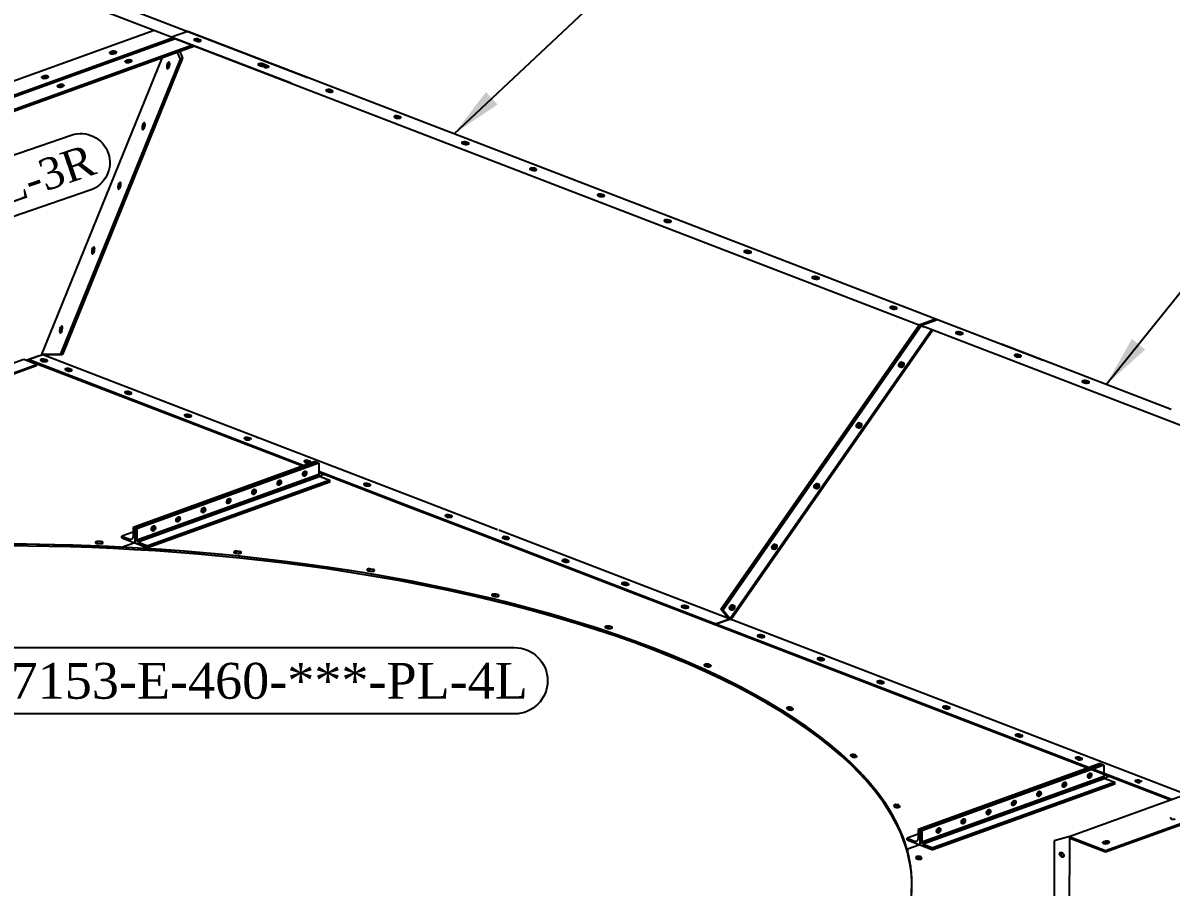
# Model space of a CAD drawing. Header units: inches. Extents: x 212980 to 238967, y -33384 to 2238.
# Drawn here: x 232071 to 233623, y -937 to 232 of the extents above; entities that cross this region are included whole.
import ezdxf
from ezdxf.enums import TextEntityAlignment as Align

# ---------------------------------------------------------------- set-up
doc = ezdxf.new("R2010")
doc.units = ezdxf.units.IN
doc.header["$LTSCALE"] = 15
doc.header["$MEASUREMENT"] = 0
doc.linetypes.add('CENTER', pattern=[50.8, 31.75, -6.35, 6.35, -6.35])
doc.layers.add('2', color=3, linetype='CENTER')
doc.layers.add('3-TEXT', color=7, linetype='Continuous')
doc.styles.add('ROMANS', font='ROMANS.shx')
doc.styles.add('style7', font='times.ttf', dxfattribs={"height": 24})
doc.dimstyles.new('1', dxfattribs={"dimtxt": 45, "dimasz": 25, "dimexe": 1.25, "dimexo": 0.6, "dimgap": 5, "dimtad": 1, "dimdec": 0, "dimdsep": 46, "dimtxsty": 'ROMANS', "dimblk": 'OBLIQUE', "dimcen": 2.5, "dimclrd": 8, "dimclre": 8, "dimclrt": 6, "dimadec": 0, "dimazin": 0, "dimtfac": 1, "dimtdec": 0, "dimtmove": 0, "dimatfit": 3, "dimfxl": 1, "dimarcsym": 0})
doc.dimstyles.new('4', dxfattribs={"dimtxt": 55, "dimasz": 50, "dimexe": 3, "dimexo": 5, "dimgap": 12, "dimtad": 1, "dimdec": 0, "dimdsep": 46, "dimtxsty": 'ROMANS', "dimcen": 2.5, "dimclrd": 6, "dimclre": 6, "dimclrt": 2, "dimadec": 0, "dimazin": 0, "dimtfac": 1, "dimtdec": 0, "dimtmove": 0, "dimatfit": 3, "dimfxl": 1, "dimarcsym": 0})

# ---------------------------------------------------------------- blocks, each defined once
blk = doc.blocks.new('_Oblique')
at = {"color": 0, "linetype": 'ByBlock', "lineweight": -2}
blk.add_line((-0.5, -0.5), (0.5, 0.5), dxfattribs=at)

msp = doc.modelspace()

# ---------------------------------------------------------------- linework, layer by layer
at = {"color": 7, "extrusion": (0.012987, 0.927814, 0.372818)}
for p, q in [((232433.59, 150.51, -5001.51), (231416.12, 541.96, -5001.51)), ((231750.36, 429.79, -5001.51), (232455.61, 158.46, -5001.51)), ((232247.98, 221.92, -41679.23), (229833.26, -649.87, -41679.23)), ((232293.86, 220.72, -5001.51), (232271.83, 212.77, -5001.51)), ((233013.63, -56.2, -5001.51), (232293.86, 220.72, -5001.51)), ((232273.93, 211.93, -5001.51), (229854.18, -661.67, -5001.51)), ((232273.93, 211.93, -5001.51), (229859.3, -659.82, -5001.51)), ((232277.06, 210.73, -5001.51), (229862.44, -661.02, -5001.51)), ((232299.88, 201.95, 31676.21), (229880.22, -671.62, 31676.21)), ((231440.74, -88.87, -5001.51), (232273.93, 211.93, -5001.51)), ((232273.93, 211.93, -5001.51), (231442.21, -88.34, -5001.51)), ((232270.23, 213.38, -5001.51), (233289.48, -178.76, -5001.51)), ((232305.39, 207.5, -5001.51), (232303.18, 208.34, -5001.51)), ((232310.5, 207.42, -5001.51), (232308.3, 208.27, -5001.51)), ((232308.32, 210.2, -5001.51), (232310.53, 209.35, -5001.51)), ((232303.01, 200.74, 31676.21), (229883.36, -672.82, 31676.21)), ((232190.99, 193.46, -5001.51), (232188.79, 192.66, -5001.51)), ((232188.79, 190.75, -5001.51), (232190.97, 191.53, -5001.51)), ((232193.93, 190.68, -5001.51), (232196.14, 191.48, -5001.51)), ((232211.91, 181.66, 31676.21), (232209.71, 180.86, 31676.21)), ((232209.71, 178.95, 31676.21), (232211.89, 179.73, 31676.21)), ((232214.85, 178.88, 31676.21), (232217.06, 179.68, 31676.21)), ((232389.87, 175.02, -5001.51), (232392.07, 174.17, -5001.51)), ((232394.98, 174.95, -5001.51), (232397.19, 174.1, -5001.51)), ((232397.21, 176.03, -5001.51), (232395.01, 176.87, -5001.51)), ((232397.22, 172.17, -5001.51), (232395.01, 173.01, -5001.51)), ((232402.33, 172.09, -5001.51), (232400.12, 172.94, -5001.51)), ((232400.15, 174.87, -5001.51), (232402.36, 174.02, -5001.51)), ((232099.21, 160.32, -5001.51), (232097.01, 159.53, -5001.51)), ((232097.01, 157.61, -5001.51), (232099.19, 158.39, -5001.51)), ((232102.15, 157.55, -5001.51), (232104.36, 158.34, -5001.51)), ((232120.13, 148.52, 31676.21), (232117.93, 147.73, 31676.21)), ((232117.93, 145.81, 31676.21), (232120.11, 146.6, 31676.21)), ((232123.07, 145.75, 31676.21), (232125.28, 146.54, 31676.21)), ((232489.04, 140.7, -5001.51), (232486.84, 141.54, -5001.51)), ((232481.7, 139.69, -5001.51), (232483.9, 138.84, -5001.51)), ((232486.81, 139.62, -5001.51), (232489.02, 138.77, -5001.51)), ((232573.53, 104.36, -5001.51), (232575.73, 103.51, -5001.51)), ((232578.64, 104.29, -5001.51), (232580.85, 103.44, -5001.51)), ((232580.87, 105.37, -5001.51), (232578.67, 106.22, -5001.51)), ((232665.36, 69.03, -5001.51), (232667.56, 68.18, -5001.51)), ((232670.47, 68.96, -5001.51), (232672.67, 68.11, -5001.51)), ((232672.7, 70.04, -5001.51), (232670.5, 70.89, -5001.51)), ((232757.19, 33.7, -5001.51), (232759.39, 32.85, -5001.51)), ((232762.3, 33.63, -5001.51), (232764.5, 32.78, -5001.51)), ((232764.53, 34.71, -5001.51), (232762.33, 35.56, -5001.51)), ((232856.14, -0.54, -5001.51), (232853.93, 0.31, -5001.51)), ((232848.79, -1.54, -5001.51), (232851, -2.39, -5001.51)), ((232853.91, -1.62, -5001.51), (232856.11, -2.46, -5001.51)), ((232939.04, -36.26, -5001.51), (232941.24, -37.11, -5001.51)), ((232944.15, -36.34, -5001.51), (232946.35, -37.18, -5001.51)), ((232946.38, -35.26, -5001.51), (232944.18, -34.41, -5001.51)), ((233450.48, -224.27, -5001.51), (233013.63, -56.2, -5001.51)), ((233054.58, -76.88, -5001.51), (233052.38, -76.04, -5001.51)), ((233047.24, -77.89, -5001.51), (233049.44, -78.74, -5001.51)), ((233052.35, -77.96, -5001.51), (233054.56, -78.81, -5001.51)), ((233139.07, -113.22, -5001.51), (233141.27, -114.07, -5001.51)), ((233144.18, -113.29, -5001.51), (233146.39, -114.14, -5001.51)), ((233146.41, -112.21, -5001.51), (233144.21, -111.37, -5001.51)), ((233244.31, -153.71, -5001.51), (233246.51, -154.56, -5001.51)), ((233249.42, -153.78, -5001.51), (233251.62, -154.63, -5001.51)), ((233251.65, -152.7, -5001.51), (233249.45, -151.85, -5001.51)), ((233282.8, -176.19, -5001.51), (233304.83, -168.23, -5001.51)), ((233306.3, -168.8, -5001.51), (233284.27, -176.75, -5001.51)), ((233284.27, -176.75, -5001.51), (233306.3, -168.8, -5001.51)), ((233307.77, -169.36, -5001.51), (233285.74, -177.32, -5001.51)), ((233014.65, -560.85, -5001.51), (233282.8, -176.19, -5001.51)), ((233284.27, -176.75, -5001.51), (233016.12, -561.41, -5001.51)), ((233016.12, -561.41, -5001.51), (233284.27, -176.75, -5001.51)), ((233285.74, -177.32, -5001.51), (233017.59, -561.98, -5001.51)), ((233299.82, -182.73, -5001.51), (233026.88, -574.27, -5001.51)), ((233301.29, -183.3, -5001.51), (233028.35, -574.84, -5001.51)), ((233284.27, -176.75, -5001.51), (233282.8, -176.19, -5001.51)), ((233285.74, -177.32, -5001.51), (233284.27, -176.75, -5001.51)), ((234306.95, -570.21, -5001.51), (233289.48, -178.76, -5001.51)), ((233340.7, -186.96, -5001.51), (233338.5, -186.12, -5001.51)), ((233333.36, -187.97, -5001.51), (233335.56, -188.82, -5001.51)), ((233338.47, -188.04, -5001.51), (233340.67, -188.89, -5001.51)), ((232097.38, -216.66, -5001.51), (232079.02, -223.29, -5001.51)), ((232322.29, -303.2, -5001.51), (232097.38, -216.66, -5001.51)), ((233623.73, -290.92, -5001.51), (233393.96, -202.52, -5001.51)), ((233419.87, -217.42, -5001.51), (233417.67, -216.57, -5001.51)), ((232071.74, -223.23, -5001.51), (231761.87, -335.1, -5001.51)), ((231853.83, -314.86, -5001.51), (232089.12, -229.91, -5001.51)), ((232089.1, -231.84, -5001.51), (231856.41, -315.85, -5001.51)), ((232089.12, -229.91, -5001.51), (232071.74, -223.23, -5001.51)), ((232092.76, -217.92, -5001.51), (232074.8, -224.4, -5001.51)), ((232078.99, -225.22, -5001.51), (232079.02, -223.29, -5001.51)), ((232310.36, -314.23, -5001.51), (232078.99, -225.22, -5001.51)), ((232079.02, -223.29, -5001.51), (232311.84, -312.86, -5001.51)), ((232089.1, -231.84, -5001.51), (232089.12, -229.91, -5001.51)), ((232095.57, -224.73, -5001.51), (232097.77, -225.58, -5001.51)), ((232100.68, -224.8, -5001.51), (232102.88, -225.65, -5001.51)), ((232102.91, -223.72, -5001.51), (232100.71, -222.87, -5001.51)), ((233412.53, -218.43, -5001.51), (233414.73, -219.28, -5001.51)), ((233417.64, -218.5, -5001.51), (233419.84, -219.35, -5001.51)), ((232128.63, -237.45, -5001.51), (232130.83, -238.29, -5001.51)), ((232133.74, -237.52, -5001.51), (232135.94, -238.37, -5001.51)), ((232135.97, -236.44, -5001.51), (232133.76, -235.59, -5001.51)), ((233504.36, -253.76, -5001.51), (233506.56, -254.61, -5001.51)), ((233509.47, -253.83, -5001.51), (233511.67, -254.68, -5001.51)), ((233511.7, -252.75, -5001.51), (233509.5, -251.9, -5001.51)), ((232209.43, -268.54, -5001.51), (232211.64, -269.38, -5001.51)), ((232214.55, -268.61, -5001.51), (232216.75, -269.46, -5001.51)), ((232216.78, -267.53, -5001.51), (232214.57, -266.68, -5001.51)), ((232290.24, -299.63, -5001.51), (232292.45, -300.47, -5001.51)), ((232295.36, -299.7, -5001.51), (232297.56, -300.55, -5001.51)), ((232297.59, -298.62, -5001.51), (232295.38, -297.77, -5001.51)), ((232613.29, -415.15, -5001.51), (232322.29, -303.2, -5001.51)), ((232448.61, -367.42, -5001.51), (232310.36, -314.23, -5001.51)), ((232311.84, -312.86, -5001.51), (232451.21, -366.48, -5001.51)), ((232371.05, -330.72, -5001.51), (232373.26, -331.56, -5001.51)), ((232376.17, -330.79, -5001.51), (232378.16, -331.56, -5001.51)), ((232378.4, -329.71, -5001.51), (232376.19, -328.86, -5001.51)), ((232387.04, -328.35, -5001.51), (232389.24, -329.2, -5001.51)), ((232465.75, -361.23, -5001.51), (232219.56, -450.11, -5001.51)), ((232468.23, -362.19, -5001.51), (232222.04, -451.07, -5001.51)), ((232470.71, -363.14, -5001.51), (232224.52, -452.02, -5001.51)), ((232451.86, -361.81, -5001.51), (232454.07, -362.65, -5001.51)), ((232456.98, -361.88, -5001.51), (232459.18, -362.73, -5001.51)), ((232459.21, -360.8, -5001.51), (232457, -359.95, -5001.51)), ((232470.71, -378.57, -5001.51), (232224.52, -467.45, -5001.51)), ((232471.36, -380.46, -5001.51), (232225.17, -469.34, -5001.51)), ((232472.7, -381.46, -5001.51), (232226.51, -470.34, -5001.51)), ((232485.67, -386.45, -5001.51), (232239.48, -475.33, -5001.51)), ((232470.71, -373.99, -5001.51), (232594.94, -421.78, -5001.51)), ((232592.34, -422.72, -5001.51), (232470.71, -375.92, -5001.51)), ((232477.88, -378.68, -5001.51), (232471.76, -380.89, -5001.51)), ((232485.67, -388.87, -5001.51), (232239.48, -477.76, -5001.51)), ((232532.67, -392.9, -5001.51), (232534.88, -393.74, -5001.51)), ((232537.79, -392.97, -5001.51), (232539.99, -393.82, -5001.51)), ((232540.02, -391.89, -5001.51), (232537.81, -391.04, -5001.51)), ((232712.64, -453.37, -5001.51), (232613.29, -415.15, -5001.51)), ((232696.11, -462.64, -5001.51), (232592.34, -422.72, -5001.51)), ((232594.94, -421.78, -5001.51), (232696.13, -460.71, -5001.51)), ((232650.21, -434.28, -5001.51), (232648.01, -433.44, -5001.51)), ((232642.87, -435.29, -5001.51), (232645.07, -436.14, -5001.51)), ((232647.98, -435.36, -5001.51), (232650.18, -436.21, -5001.51)), ((232219.56, -456.51, -5001.51), (232204.6, -461.91, -5001.51)), ((233622.75, -819.15, -5001.51), (232696.11, -462.64, -5001.51)), ((232696.13, -460.71, -5001.51), (233625.35, -818.21, -5001.51)), ((233643.7, -811.58, -5001.51), (232714.49, -454.09, -5001.51)), ((232720.01, -464.97, -5001.51), (232722.21, -465.82, -5001.51)), ((232725.12, -465.04, -5001.51), (232727.32, -465.89, -5001.51)), ((232727.35, -463.96, -5001.51), (232725.15, -463.11, -5001.51)), ((232171.93, -471.99, -5001.51), (232175.03, -472.12, -5001.51)), ((232172.46, -471.7, -5001.51), (232175.57, -471.83, -5001.51)), ((232175.6, -469.42, -5001.51), (232172.49, -469.29, -5001.51)), ((232222.04, -471.05, -5001.51), (232205.44, -477.04, -5001.51)), ((232358.42, -485.14, -5001.51), (232361.45, -485.45, -5001.51)), ((232360.08, -484.93, -5001.51), (232363.11, -485.24, -5001.51)), ((232363.15, -482.83, -5001.51), (232360.12, -482.52, -5001.51)), ((232800.82, -496.06, -5001.51), (232803.02, -496.91, -5001.51)), ((232805.93, -496.13, -5001.51), (232808.13, -496.98, -5001.51)), ((232808.16, -495.05, -5001.51), (232805.95, -494.2, -5001.51)), ((232538.05, -508.95, -5001.51), (232540.93, -509.43, -5001.51)), ((232540.8, -508.89, -5001.51), (232543.68, -509.37, -5001.51)), ((232543.71, -506.96, -5001.51), (232540.83, -506.48, -5001.51)), ((232881.62, -527.15, -5001.51), (232883.83, -528, -5001.51)), ((232886.74, -527.22, -5001.51), (232888.94, -528.07, -5001.51)), ((232888.97, -526.14, -5001.51), (232886.76, -525.29, -5001.51)), ((232706.38, -542.84, -5001.51), (232709.04, -543.48, -5001.51)), ((232710.15, -542.98, -5001.51), (232712.6, -543.57, -5001.51)), ((232712.84, -541.21, -5001.51), (232710.18, -540.57, -5001.51)), ((232962.43, -558.24, -5001.51), (232964.64, -559.09, -5001.51)), ((232967.55, -558.31, -5001.51), (232969.75, -559.16, -5001.51)), ((232969.78, -557.23, -5001.51), (232967.57, -556.38, -5001.51)), ((233026.71, -574.21, -5001.51), (233008.35, -580.83, -5001.51)), ((233008.35, -580.83, -5001.51), (233026.51, -574.28, -5001.51)), ((233025.04, -573.71, -5001.51), (233014.65, -560.85, -5001.51)), ((233016.12, -561.41, -5001.51), (233014.65, -560.85, -5001.51)), ((233016.12, -561.41, -5001.51), (233026.51, -574.28, -5001.51)), ((233026.51, -574.28, -5001.51), (233016.12, -561.41, -5001.51)), ((233017.59, -561.98, -5001.51), (233016.12, -561.41, -5001.51)), ((233017.59, -561.98, -5001.51), (233027.98, -574.85, -5001.51)), ((233025.04, -573.71, -5001.51), (233026.51, -574.28, -5001.51)), ((233026.51, -574.28, -5001.51), (233027.98, -574.85, -5001.51)), ((232859.28, -585.97, -5001.51), (232861.65, -586.75, -5001.51)), ((232863.97, -586.37, -5001.51), (232865.75, -586.96, -5001.51)), ((232866.37, -584.74, -5001.51), (232864, -583.96, -5001.51)), ((233008.33, -582.76, -5001.51), (233008.35, -580.83, -5001.51)), ((233008.33, -582.76, -5001.51), (233008.35, -580.83, -5001.51)), ((233065.28, -597.81, -5001.51), (233067.49, -598.66, -5001.51)), ((233070.4, -597.88, -5001.51), (233072.6, -598.73, -5001.51)), ((233072.63, -596.8, -5001.51), (233070.42, -595.95, -5001.51)), ((234358.4, -590.26, -5001.51), (233534.69, -887.64, -5001.51)), ((234358.4, -592.19, -5001.51), (233534.69, -889.58, -5001.51)), ((233000.52, -636.49, -5001.51), (232998.5, -635.58, -5001.51)), ((233146.09, -628.9, -5001.51), (233148.3, -629.75, -5001.51)), ((233151.21, -628.97, -5001.51), (233153.41, -629.82, -5001.51)), ((233153.44, -627.89, -5001.51), (233151.23, -627.04, -5001.51)), ((232992.97, -637.27, -5001.51), (232995, -638.18, -5001.51)), ((232998.47, -637.99, -5001.51), (232999.64, -638.51, -5001.51)), ((233226.9, -659.99, -5001.51), (233229.11, -660.84, -5001.51)), ((233232.02, -660.06, -5001.51), (233234.22, -660.91, -5001.51)), ((233234.25, -658.98, -5001.51), (233232.04, -658.13, -5001.51)), ((233104.17, -695.49, -5001.51), (233105.8, -696.51, -5001.51)), ((233110.33, -696.56, -5001.51), (233110.99, -696.97, -5001.51)), ((233112, -695.16, -5001.51), (233110.37, -694.15, -5001.51)), ((233315.75, -694.17, -5001.51), (233317.96, -695.02, -5001.51)), ((233320.87, -694.25, -5001.51), (233323.07, -695.09, -5001.51)), ((233323.1, -693.17, -5001.51), (233320.89, -692.32, -5001.51)), ((233883.45, -725.03, -5001.51), (233485.65, -868.77, -5001.51)), ((233416.44, -732.91, -5001.51), (233414.23, -732.06, -5001.51)), ((233421.55, -732.98, -5001.51), (233419.35, -732.13, -5001.51)), ((233419.37, -730.21, -5001.51), (233421.58, -731.05, -5001.51)), ((233190.14, -759.2, -5001.51), (233191.33, -760.29, -5001.51)), ((233196.82, -760.65, -5001.51), (233197.05, -760.87, -5001.51)), ((233198.04, -759.33, -5001.51), (233196.85, -758.24, -5001.51)), ((233527.5, -769.72, -5001.51), (233281.31, -858.61, -5001.51)), ((233529.99, -770.68, -5001.51), (233283.8, -859.56, -5001.51)), ((233532.47, -771.63, -5001.51), (233286.28, -860.52, -5001.51)), ((233497.25, -764, -5001.51), (233495.04, -763.15, -5001.51)), ((233502.36, -764.07, -5001.51), (233500.16, -763.22, -5001.51)), ((233500.18, -761.3, -5001.51), (233502.39, -762.14, -5001.51)), ((233532.47, -787.06, -5001.51), (233286.28, -875.94, -5001.51)), ((233533.12, -788.95, -5001.51), (233286.93, -877.84, -5001.51)), ((233534.46, -789.95, -5001.51), (233288.27, -878.84, -5001.51)), ((233539.63, -787.17, -5001.51), (233533.51, -789.38, -5001.51)), ((233547.42, -794.94, -5001.51), (233301.24, -883.82, -5001.51)), ((233547.42, -797.37, -5001.51), (233301.24, -886.25, -5001.51)), ((233578.06, -795.09, -5001.51), (233575.85, -794.24, -5001.51)), ((233582.64, -794.96, -5001.51), (233580.97, -794.31, -5001.51)), ((233580.99, -792.39, -5001.51), (233583.2, -793.23, -5001.51)), ((233249.48, -827.96, -5001.51), (233248.75, -826.82, -5001.51)), ((233255.82, -826.27, -5001.51), (233256.55, -827.41, -5001.51)), ((233281.31, -865.01, -5001.51), (233266.36, -870.41, -5001.51)), ((233486.71, -868.26, -5001.51), (233465.36, -874.09, -5001.51)), ((233485.24, -868.79, -5001.51), (233486.71, -868.26, -5001.51)), ((233534.69, -887.64, -5001.51), (233485.65, -868.77, -5001.51)), ((233283.8, -879.54, -5001.51), (233267.2, -885.53, -5001.51)), ((233534.69, -889.58, -5001.51), (233485.62, -870.7, -5001.51)), ((233534.22, -874.85, -5001.51), (233532.02, -875.64, -5001.51)), ((233532.02, -877.56, -5001.51), (233534.19, -876.77, -5001.51)), ((233537.16, -877.62, -5001.51), (233539.36, -876.82, -5001.51)), ((233278.82, -897.84, -5001.51), (233278.57, -896.68, -5001.51)), ((233285.82, -896.56, -5001.51), (233286.07, -897.72, -5001.51))]:
    msp.add_line(p, q, dxfattribs=at)
at = {"ltscale": 200}
for p, q in [((232279.2, 192.15, -5001.51), (232283.12, 183.02, -5001.51)), ((232282.75, 193.43, -5001.51), (232286.67, 184.3, -5001.51)), ((232283.12, 183.02, -5001.51), (232286.67, 184.3, -5001.51)), ((232096.23, -215.66, -5001.51), (232121.6, -215.25, -5001.51)), ((232097.57, -216.74, -5001.51), (232124.21, -216.31, -5001.51)), ((232121.6, -215.25, -5001.51), (232124.21, -216.31, -5001.51))]:
    msp.add_line(p, q, dxfattribs=at)
at = {"color": 7, "extrusion": (-0.193097, 0.907591, 0.372818)}
for p, q in [((232258.6, 184.71, -5001.51), (232095.56, -217.32, -5001.51)), ((232283.12, 183.02, -5001.51), (232121.6, -215.25, -5001.51)), ((232286.67, 184.3, -5001.51), (232124.21, -216.31, -5001.51))]:
    msp.add_line(p, q, dxfattribs=at)
at = {"color": 7, "extrusion": (-0.920046, 0.120511, 0.372818)}
for p, q in [((232266.01, 176.42, -38344.89), (232267.11, 178.51, -38344.89)), ((232268.36, 173.19, -38344.89), (232267.26, 171.1, -38344.89)), ((232269.02, 178.26, -38344.89), (232267.92, 176.17, -38344.89)), ((232232.71, 94.31, -38344.89), (232233.81, 96.4, -38344.89)), ((232235.72, 96.15, -38344.89), (232234.62, 94.06, -38344.89)), ((232235.06, 91.08, -38344.89), (232233.96, 88.99, -38344.89)), ((232199.98, 13.6, -38344.89), (232201.08, 15.69, -38344.89)), ((232202.33, 10.37, -38344.89), (232201.23, 8.28, -38344.89)), ((232202.99, 15.44, -38344.89), (232201.89, 13.35, -38344.89)), ((232164.49, -73.91, -38344.89), (232165.59, -71.81, -38344.89)), ((232166.84, -77.14, -38344.89), (232165.74, -79.23, -38344.89)), ((232167.5, -72.07, -38344.89), (232166.41, -74.16, -38344.89)), ((232121.04, -181.06, -38344.89), (232122.14, -178.97, -38344.89)), ((232123.39, -184.29, -38344.89), (232122.29, -186.38, -38344.89)), ((232124.05, -179.22, -38344.89), (232122.95, -181.31, -38344.89))]:
    msp.add_line(p, q, dxfattribs=at)
at = {"color": 7}
for p, q in [((232465.75, -361.23, -5001.51), (232470.71, -363.14, -5001.51)), ((232470.71, -363.14, -5001.51), (232470.71, -378.57, -5001.51)), ((232472.7, -381.46, -5001.51), (232485.67, -386.45, -5001.51)), ((232485.67, -388.87, -5001.51), (232485.67, -386.45, -5001.51)), ((232224.52, -452.02, -5001.51), (232219.56, -450.11, -5001.51)), ((232219.56, -450.11, -5001.51), (232219.56, -463.15, -5001.51)), ((232204.6, -461.91, -5001.51), (232204.6, -464.34, -5001.51)), ((232204.6, -464.34, -5001.51), (232204.6, -461.91, -5001.51)), ((232204.6, -464.34, -5001.51), (232204.6, -461.91, -5001.51)), ((232204.6, -461.91, -5001.51), (232215.34, -466.05, -5001.51)), ((232204.6, -464.34, -5001.51), (232239.48, -477.76, -5001.51)), ((232222.04, -451.07, -5001.51), (232222.04, -471.05, -5001.51)), ((232224.52, -452.02, -5001.51), (232224.52, -467.45, -5001.51)), ((232205.44, -477.04, -5001.51), (232205.44, -479.46, -5001.51)), ((232226.51, -470.34, -5001.51), (232239.48, -475.33, -5001.51)), ((232239.48, -477.76, -5001.51), (232239.48, -475.33, -5001.51)), ((233527.5, -769.72, -5001.51), (233532.47, -771.63, -5001.51)), ((233532.47, -771.63, -5001.51), (233532.47, -787.06, -5001.51)), ((233534.46, -789.95, -5001.51), (233547.42, -794.94, -5001.51)), ((233547.42, -797.37, -5001.51), (233547.42, -794.94, -5001.51)), ((233286.28, -860.52, -5001.51), (233281.31, -858.61, -5001.51)), ((233281.31, -858.61, -5001.51), (233281.31, -871.64, -5001.51)), ((233283.8, -859.56, -5001.51), (233283.8, -879.54, -5001.51)), ((233286.28, -860.52, -5001.51), (233286.28, -875.94, -5001.51)), ((233266.36, -870.41, -5001.51), (233266.36, -872.83, -5001.51)), ((233266.36, -872.83, -5001.51), (233266.36, -870.41, -5001.51)), ((233266.36, -872.83, -5001.51), (233266.36, -870.41, -5001.51)), ((233266.36, -870.41, -5001.51), (233277.1, -874.54, -5001.51)), ((233266.36, -872.83, -5001.51), (233301.24, -886.25, -5001.51)), ((233288.27, -878.84, -5001.51), (233301.24, -883.82, -5001.51)), ((233301.24, -886.25, -5001.51), (233301.24, -883.82, -5001.51)), ((233267.2, -885.53, -5001.51), (233267.2, -887.95, -5001.51)), ((233534.69, -887.64, -5001.51), (233534.69, -889.58, -5001.51))]:
    msp.add_line(p, q, dxfattribs=at)
at = {"color": 7, "extrusion": (-0.249664, 0.893686, 0.372818)}
for p, q in [((233485.93, -868.88, -5001.51), (233485.81, -1104.89, -5001.51)), ((233465.36, -874.09, -5001.51), (233465.23, -1073.69, -5001.51))]:
    msp.add_line(p, q, dxfattribs=at)
at = {"color": 7}
for centre, start, end in [((232473.82, -378.57, -5001.51), 180, 248.95667), ((232216.45, -463.15, -5001.51), 248.95667, 0), ((232227.63, -467.45, -5001.51), 180, 248.95667), ((233535.57, -787.06, -5001.51), 180, 248.95667), ((233278.21, -871.64, -5001.51), 248.95667, 0), ((233289.38, -875.94, -5001.51), 180, 248.95667)]:
    msp.add_arc(centre, 3.1, start, end, dxfattribs=at)
for centre, major_axis, ratio, start_param, end_param in [((232305.75, 209.27, -5001.51), (-3.64, 0.05), 0.3728176, 3.9324779, 7.0740706), ((232305.73, 207.34, -5001.51), (-3.64, 0.05), 0.3728176, 3.9324779, 5.4921046), ((232307.96, 208.42, -5001.51), (3.64, -0.05), 0.3728176, 3.9324779, 7.0740706), ((232191.36, 191.67, -5001.51), (3.64, -0.05), 0.3728176, 2.3616816, 5.5032742), ((232193.54, 190.54, -5001.51), (3.64, -0.05), 0.3728176, 0.7910183, 2.3616816), ((232193.56, 192.47, -5001.51), (-3.64, 0.05), 0.3728176, 2.3616816, 5.5032742), ((232212.28, 179.87, 31676.21), (3.64, -0.05), 0.3728176, 2.3616816, 5.5032742), ((232214.46, 178.74, 31676.21), (3.64, -0.05), 0.3728176, 0.7910183, 2.3616816), ((232214.48, 180.67, 31676.21), (-3.64, 0.05), 0.3728176, 2.3616816, 5.5032742), ((232266.63, 173.76, -38344.89), (-0.47, -3.6), 0.3728176, 3.9324779, 7.0740706), ((232268.55, 173.51, -38344.89), (-0.47, -3.6), 0.3728176, 3.9324779, 5.4921046), ((232267.73, 175.85, -38344.89), (0.47, 3.6), 0.3728176, 3.9324779, 7.0740706), ((232392.44, 175.95, -5001.51), (-3.64, 0.05), 0.3728176, 3.9324779, 7.0740706), ((232392.41, 174.02, -5001.51), (-3.64, 0.05), 0.3728176, 3.9324779, 5.4921046), ((232394.64, 175.1, -5001.51), (3.64, -0.05), 0.3728176, 3.9324779, 7.0740706), ((232397.58, 173.94, -5001.51), (-3.64, 0.05), 0.3728176, 3.9324779, 7.0740706), ((232397.55, 172.01, -5001.51), (-3.64, 0.05), 0.3728176, 3.9324779, 5.4921046), ((232399.79, 173.09, -5001.51), (3.64, -0.05), 0.3728176, 3.9324779, 7.0740706), ((232099.58, 158.54, -5001.51), (3.64, -0.05), 0.3728176, 2.3616816, 5.5032742), ((232101.76, 157.41, -5001.51), (3.64, -0.05), 0.3728176, 0.7910183, 2.3616816), ((232101.78, 159.33, -5001.51), (-3.64, 0.05), 0.3728176, 2.3616816, 5.5032742), ((232120.5, 146.74, 31676.21), (3.64, -0.05), 0.3728176, 2.3616816, 5.5032742), ((232122.68, 145.61, 31676.21), (3.64, -0.05), 0.3728176, 0.7910183, 2.3616816), ((232122.7, 147.53, 31676.21), (-3.64, 0.05), 0.3728176, 2.3616816, 5.5032742), ((232484.27, 140.62, -5001.51), (-3.64, 0.05), 0.3728176, 3.9324779, 7.0740706), ((232484.24, 138.69, -5001.51), (-3.64, 0.05), 0.3728176, 3.9324779, 5.4921046), ((232486.47, 139.77, -5001.51), (3.64, -0.05), 0.3728176, 3.9324779, 7.0740706), ((232233.33, 91.65, -38344.89), (-0.47, -3.6), 0.3728176, 3.9324779, 7.0740706), ((232235.25, 91.4, -38344.89), (-0.47, -3.6), 0.3728176, 3.9324779, 5.4921046), ((232234.43, 93.74, -38344.89), (0.47, 3.6), 0.3728176, 3.9324779, 7.0740706), ((232576.1, 105.29, -5001.51), (-3.64, 0.05), 0.3728176, 3.9324779, 7.0740706), ((232576.07, 103.36, -5001.51), (-3.64, 0.05), 0.3728176, 3.9324779, 5.4921046), ((232578.3, 104.44, -5001.51), (3.64, -0.05), 0.3728176, 3.9324779, 7.0740706), ((232667.93, 69.96, -5001.51), (-3.64, 0.05), 0.3728176, 3.9324779, 7.0740706), ((232667.9, 68.03, -5001.51), (-3.64, 0.05), 0.3728176, 3.9324779, 5.4921046), ((232670.13, 69.11, -5001.51), (3.64, -0.05), 0.3728176, 3.9324779, 7.0740706), ((232759.76, 34.63, -5001.51), (-3.64, 0.05), 0.3728176, 3.9324779, 7.0740706), ((232759.73, 32.7, -5001.51), (-3.64, 0.05), 0.3728176, 3.9324779, 5.4921046), ((232761.96, 33.78, -5001.51), (3.64, -0.05), 0.3728176, 3.9324779, 7.0740706), ((232201.7, 13.03, -38344.89), (0.47, 3.6), 0.3728176, 3.9324779, 7.0740706), ((232200.6, 10.94, -38344.89), (-0.47, -3.6), 0.3728176, 3.9324779, 7.0740706), ((232202.52, 10.69, -38344.89), (-0.47, -3.6), 0.3728176, 3.9324779, 5.4921046), ((232851.36, -0.62, -5001.51), (-3.64, 0.05), 0.3728176, 3.9324779, 7.0740706), ((232851.34, -2.54, -5001.51), (-3.64, 0.05), 0.3728176, 3.9324779, 5.4921046), ((232853.57, -1.46, -5001.51), (3.64, -0.05), 0.3728176, 3.9324779, 7.0740706), ((232941.61, -35.34, -5001.51), (-3.64, 0.05), 0.3728176, 3.9324779, 7.0740706), ((232941.58, -37.26, -5001.51), (-3.64, 0.05), 0.3728176, 3.9324779, 5.4921046), ((232943.81, -36.18, -5001.51), (3.64, -0.05), 0.3728176, 3.9324779, 7.0740706), ((232165.12, -76.57, -38344.89), (-0.47, -3.6), 0.3728176, 3.9324779, 7.0740706), ((232167.03, -76.82, -38344.89), (-0.47, -3.6), 0.3728176, 3.9324779, 5.4921046), ((232166.22, -74.48, -38344.89), (0.47, 3.6), 0.3728176, 3.9324779, 7.0740706), ((233049.81, -76.96, -5001.51), (-3.64, 0.05), 0.3728176, 3.9324779, 7.0740706), ((233049.78, -78.89, -5001.51), (-3.64, 0.05), 0.3728176, 3.9324779, 5.4921046), ((233052.01, -77.81, -5001.51), (3.64, -0.05), 0.3728176, 3.9324779, 7.0740706), ((233141.64, -112.29, -5001.51), (-3.64, 0.05), 0.3728176, 3.9324779, 7.0740706), ((233141.61, -114.22, -5001.51), (-3.64, 0.05), 0.3728176, 3.9324779, 5.4921046), ((233143.84, -113.14, -5001.51), (3.64, -0.05), 0.3728176, 3.9324779, 7.0740706), ((233246.88, -152.78, -5001.51), (-3.64, 0.05), 0.3728176, 3.9324779, 7.0740706), ((233246.85, -154.71, -5001.51), (-3.64, 0.05), 0.3728176, 3.9324779, 5.4921046), ((233249.08, -153.63, -5001.51), (3.64, -0.05), 0.3728176, 3.9324779, 7.0740706), ((232121.66, -183.72, -38344.89), (-0.47, -3.6), 0.3728176, 3.9324779, 7.0740706), ((232123.58, -183.97, -38344.89), (-0.47, -3.6), 0.3728176, 3.9324779, 5.4921046), ((232122.76, -181.63, -38344.89), (0.47, 3.6), 0.3728176, 3.9324779, 7.0740706), ((233335.93, -187.04, -5001.51), (-3.64, 0.05), 0.3728176, 3.9324779, 7.0740706), ((233335.9, -188.97, -5001.51), (-3.64, 0.05), 0.3728176, 3.9324779, 5.4921046), ((233338.13, -187.89, -5001.51), (3.64, -0.05), 0.3728176, 3.9324779, 7.0740706), ((233415.1, -217.5, -5001.51), (-3.64, 0.05), 0.3728176, 3.9324779, 7.0740706), ((232098.14, -223.8, -5001.51), (-3.64, 0.05), 0.3728176, 3.9324779, 7.0740706), ((232098.11, -225.73, -5001.51), (-3.64, 0.05), 0.3728176, 3.9324779, 5.4921046), ((232099.21, -226.15, -5001.51), (3.64, -0.05), 0.3728176, 0.3542301, 2.350512), ((232100.34, -224.65, -5001.51), (3.64, -0.05), 0.3728176, 3.9324779, 7.0740706), ((233256.5, -229.29, -5001.51), (1.31, 3.39), 0.6525176, 3.479806, 5.944972), ((233257.97, -229.86, -5001.51), (1.31, 3.39), 0.6525176, 3.479806, 5.944972), ((233415.07, -219.43, -5001.51), (-3.64, 0.05), 0.3728176, 3.9324779, 5.4921046), ((233417.3, -218.35, -5001.51), (3.64, -0.05), 0.3728176, 3.9324779, 7.0740706), ((232131.19, -236.52, -5001.51), (-3.64, 0.05), 0.3728176, 3.9324779, 7.0740706), ((232131.17, -238.45, -5001.51), (-3.64, 0.05), 0.3728176, 3.9324779, 5.4921046), ((232132.27, -238.87, -5001.51), (3.64, -0.05), 0.3728176, 0.3542301, 2.350512), ((232133.4, -237.37, -5001.51), (3.64, -0.05), 0.3728176, 3.9324779, 7.0740706), ((233506.93, -252.83, -5001.51), (-3.64, 0.05), 0.3728176, 3.9324779, 7.0740706), ((233506.9, -254.76, -5001.51), (-3.64, 0.05), 0.3728176, 3.9324779, 5.4921046), ((233509.13, -253.68, -5001.51), (3.64, -0.05), 0.3728176, 3.9324779, 7.0740706), ((232212, -267.61, -5001.51), (-3.64, 0.05), 0.3728176, 3.9324779, 7.0740706), ((232211.98, -269.54, -5001.51), (-3.64, 0.05), 0.3728176, 3.9324779, 5.4921046), ((232213.08, -269.96, -5001.51), (3.64, -0.05), 0.3728176, 0.3542301, 2.350512), ((232214.21, -268.46, -5001.51), (3.64, -0.05), 0.3728176, 3.9324779, 7.0740706), ((232292.81, -298.7, -5001.51), (-3.64, 0.05), 0.3728176, 3.9324779, 7.0740706), ((232292.79, -300.63, -5001.51), (-3.64, 0.05), 0.3728176, 3.9324779, 5.4921046), ((232293.89, -301.05, -5001.51), (3.64, -0.05), 0.3728176, 0.3542301, 2.350512), ((232295.02, -299.55, -5001.51), (3.64, -0.05), 0.3728176, 3.9324779, 7.0740706), ((233199.26, -311.4, -5001.51), (1.31, 3.39), 0.6525176, 3.479806, 5.944972), ((233200.73, -311.96, -5001.51), (1.31, 3.39), 0.6525176, 3.479806, 5.944972), ((232373.62, -329.79, -5001.51), (-3.64, 0.05), 0.3728176, 3.9324779, 7.0740706), ((232373.6, -331.72, -5001.51), (-3.64, 0.05), 0.3728176, 3.9324779, 5.4921046), ((232374.7, -332.14, -5001.51), (3.64, -0.05), 0.3728176, 0.4363902, 2.350512), ((232375.83, -330.64, -5001.51), (3.64, -0.05), 0.3728176, 3.9324779, 5.0971996), ((232375.83, -330.64, -5001.51), (3.64, -0.05), 0.3728176, 5.9093489, 7.0740706), ((232454.43, -360.88, -5001.51), (-3.64, 0.05), 0.3728176, 3.9324779, 7.0740706), ((232454.41, -362.81, -5001.51), (-3.64, 0.05), 0.3728176, 3.9324779, 5.4921046), ((232455.51, -363.23, -5001.51), (3.64, -0.05), 0.3728176, 0.3542301, 2.350512), ((232456.64, -361.73, -5001.51), (3.64, -0.05), 0.3728176, 3.9324779, 7.0740706), ((232414.57, -388.64, -5001.51), (1.31, 3.39), 0.6525176, 3.8672192, 5.2267639), ((232414.57, -388.64, -5001.51), (1.31, 3.39), 0.6525176, 5.2267639, 5.5575587), ((232416.04, -389.2, -5001.51), (-1.31, -3.39), 0.6525176, 2.0851712, 2.8033793), ((232416.04, -389.2, -5001.51), (1.31, 3.39), 0.6525176, 5.2267639, 5.944972), ((232448.8, -376.28, -5001.51), (1.31, 3.39), 0.6525176, 3.8672192, 5.2267639), ((232450.26, -376.85, -5001.51), (-1.31, -3.39), 0.6525176, 0.3382133, 2.0851712), ((232450.26, -376.85, -5001.51), (1.31, 3.39), 0.6525176, 3.479806, 5.2267639), ((232448.8, -376.28, -5001.51), (1.31, 3.39), 0.6525176, 5.2267639, 5.5575587), ((232450.26, -376.85, -5001.51), (-1.31, -3.39), 0.6525176, 2.0851712, 2.8033793), ((232450.26, -376.85, -5001.51), (1.31, 3.39), 0.6525176, 5.2267639, 5.944972), ((232380.35, -400.99, -5001.51), (1.31, 3.39), 0.6525176, 3.8672192, 5.2267639), ((232381.82, -401.56, -5001.51), (-1.31, -3.39), 0.6525176, 0.3382133, 2.0851712), ((232381.82, -401.56, -5001.51), (1.31, 3.39), 0.6525176, 3.479806, 5.2267639), ((232380.35, -400.99, -5001.51), (1.31, 3.39), 0.6525176, 5.2267639, 5.5575587), ((232381.82, -401.56, -5001.51), (-1.31, -3.39), 0.6525176, 2.0851712, 2.8033793), ((232381.82, -401.56, -5001.51), (1.31, 3.39), 0.6525176, 5.2267639, 5.944972), ((232416.04, -389.2, -5001.51), (-1.31, -3.39), 0.6525176, 0.3382133, 2.0851712), ((232416.04, -389.2, -5001.51), (1.31, 3.39), 0.6525176, 3.479806, 5.2267639), ((232535.24, -391.97, -5001.51), (-3.64, 0.05), 0.3728176, 3.9324779, 7.0740706), ((232535.22, -393.9, -5001.51), (-3.64, 0.05), 0.3728176, 3.9324779, 5.4921046), ((232536.32, -394.32, -5001.51), (3.64, -0.05), 0.3728176, 0.3542301, 2.350512), ((232537.45, -392.82, -5001.51), (3.64, -0.05), 0.3728176, 3.9324779, 7.0740706), ((233142.03, -393.5, -5001.51), (1.31, 3.39), 0.6525176, 3.479806, 5.944972), ((233143.5, -394.07, -5001.51), (1.31, 3.39), 0.6525176, 3.479806, 5.944972), ((232346.13, -413.35, -5001.51), (1.31, 3.39), 0.6525176, 3.8672192, 5.2267639), ((232347.6, -413.91, -5001.51), (-1.31, -3.39), 0.6525176, 0.3382133, 2.0851712), ((232347.6, -413.91, -5001.51), (1.31, 3.39), 0.6525176, 3.479806, 5.2267639), ((232346.13, -413.35, -5001.51), (1.31, 3.39), 0.6525176, 5.2267639, 5.5575587), ((232347.6, -413.91, -5001.51), (-1.31, -3.39), 0.6525176, 2.0851712, 2.8033793), ((232347.6, -413.91, -5001.51), (1.31, 3.39), 0.6525176, 5.2267639, 5.944972), ((232311.9, -425.7, -5001.51), (1.31, 3.39), 0.6525176, 3.8672192, 5.2267639), ((232313.37, -426.27, -5001.51), (-1.31, -3.39), 0.6525176, 0.3382133, 2.0851712), ((232313.37, -426.27, -5001.51), (1.31, 3.39), 0.6525176, 3.479806, 5.2267639), ((232311.9, -425.7, -5001.51), (1.31, 3.39), 0.6525176, 5.2267639, 5.5575587), ((232313.37, -426.27, -5001.51), (-1.31, -3.39), 0.6525176, 2.0851712, 2.8033793), ((232313.37, -426.27, -5001.51), (1.31, 3.39), 0.6525176, 5.2267639, 5.944972), ((232645.44, -434.36, -5001.51), (-3.64, 0.05), 0.3728176, 3.9324779, 7.0740706), ((232647.64, -435.21, -5001.51), (3.64, -0.05), 0.3728176, 3.9324779, 7.0740706), ((232079.37, -918.11, -5001.51), (-1193.65, 16.71), 0.3728176, -3.1658207, -1.2277854), ((232244.27, -450.5, -5001.51), (1.31, 3.39), 0.6525176, 3.8672192, 5.2267639), ((232245.74, -451.07, -5001.51), (-1.31, -3.39), 0.6525176, 0.3382133, 2.0851712), ((232245.74, -451.07, -5001.51), (1.31, 3.39), 0.6525176, 3.479806, 5.2267639), ((232244.27, -450.5, -5001.51), (1.31, 3.39), 0.6525176, 5.2267639, 5.5575587), ((232245.74, -451.07, -5001.51), (-1.31, -3.39), 0.6525176, 2.0851712, 2.8033793), ((232245.74, -451.07, -5001.51), (1.31, 3.39), 0.6525176, 5.2267639, 5.944972), ((232277.68, -438.06, -5001.51), (1.31, 3.39), 0.6525176, 3.8672192, 5.2267639), ((232279.15, -438.62, -5001.51), (-1.31, -3.39), 0.6525176, 0.3382133, 2.0851712), ((232279.15, -438.62, -5001.51), (1.31, 3.39), 0.6525176, 3.479806, 5.2267639), ((232277.68, -438.06, -5001.51), (1.31, 3.39), 0.6525176, 5.2267639, 5.5575587), ((232279.15, -438.62, -5001.51), (-1.31, -3.39), 0.6525176, 2.0851712, 2.8033793), ((232279.15, -438.62, -5001.51), (1.31, 3.39), 0.6525176, 5.2267639, 5.944972), ((232645.41, -436.29, -5001.51), (-3.64, 0.05), 0.3728176, 3.9324779, 5.4921046), ((232646.51, -436.72, -5001.51), (3.64, -0.05), 0.3728176, 0.3542301, 2.350512), ((232079.38, -920.54, -5001.51), (-1193.65, 16.71), 0.3728176, 4.4032574, 5.1799535), ((232079.41, -918.13, -5001.51), (1193.65, -16.71), 0.3728176, 1.2616648, 1.9138477), ((232722.58, -464.04, -5001.51), (-3.64, 0.05), 0.3728176, 3.9324779, 7.0740706), ((232722.55, -465.97, -5001.51), (-3.64, 0.05), 0.3728176, 3.9324779, 5.4921046), ((232723.65, -466.39, -5001.51), (3.64, -0.05), 0.3728176, 0.3542301, 2.350512), ((232724.78, -464.89, -5001.51), (3.64, -0.05), 0.3728176, 3.9324779, 7.0740706), ((232172.21, -470.64, -5001.51), (-3.64, 0.05), 0.3728176, 4.6393363, 7.7809289), ((232172.18, -473.05, -5001.51), (-3.64, 0.05), 0.3728176, 4.6393363, 5.1882647), ((232175.32, -470.77, -5001.51), (3.64, -0.05), 0.3728176, 4.6393363, 7.7809289), ((232175.28, -473.18, -5001.51), (3.64, -0.05), 0.3728176, 1.0949206, 1.4977436), ((233084.79, -475.61, -5001.51), (1.31, 3.39), 0.6525176, 3.479806, 5.944972), ((233086.26, -476.17, -5001.51), (1.31, 3.39), 0.6525176, 3.479806, 5.944972), ((232359.27, -483.83, -5001.51), (-3.64, 0.05), 0.3728176, 4.4822566, 7.6238493), ((232359.24, -486.24, -5001.51), (-3.64, 0.05), 0.3728176, 4.4822566, 5.1882647), ((232362.3, -484.14, -5001.51), (3.64, -0.05), 0.3728176, 4.4822566, 7.6238493), ((232362.27, -486.55, -5001.51), (3.64, -0.05), 0.3728176, 1.0949206, 1.340664), ((232803.38, -495.13, -5001.51), (-3.64, 0.05), 0.3728176, 3.9324779, 7.0740706), ((232803.36, -497.06, -5001.51), (-3.64, 0.05), 0.3728176, 3.9324779, 5.4921046), ((232804.46, -497.48, -5001.51), (3.64, -0.05), 0.3728176, 0.3542301, 2.350512), ((232805.59, -495.98, -5001.51), (3.64, -0.05), 0.3728176, 3.9324779, 7.0740706), ((232079.38, -920.54, -5001.51), (-1193.65, 16.71), 0.3728176, 3.4617533, 4.4032574), ((232079.41, -918.13, -5001.51), (1193.65, -16.71), 0.3728176, 0.3201606, 1.2616648), ((232539.44, -507.71, -5001.51), (-3.64, 0.05), 0.3728176, 4.325177, 7.4667696), ((232539.41, -510.12, -5001.51), (-3.64, 0.05), 0.3728176, 4.325177, 5.1882647), ((232542.32, -508.19, -5001.51), (3.64, -0.05), 0.3728176, 4.325177, 7.4667696), ((232542.28, -510.6, -5001.51), (3.64, -0.05), 0.3728176, 1.0949206, 1.1835843), ((232884.19, -526.22, -5001.51), (-3.64, 0.05), 0.3728176, 3.9324779, 7.0740706), ((232884.17, -528.15, -5001.51), (-3.64, 0.05), 0.3728176, 3.9324779, 5.4921046), ((232885.27, -528.57, -5001.51), (3.64, -0.05), 0.3728176, 0.3542301, 2.350512), ((232886.4, -527.07, -5001.51), (3.64, -0.05), 0.3728176, 3.9324779, 7.0740706), ((232708.28, -541.7, -5001.51), (-3.64, 0.05), 0.3728176, 4.1680974, 7.30969), ((232708.25, -544.11, -5001.51), (-3.64, 0.05), 0.3728176, 4.1680974, 5.1910076), ((232710.94, -542.34, -5001.51), (3.64, -0.05), 0.3728176, 4.1680974, 7.30969), ((232965, -557.31, -5001.51), (-3.64, 0.05), 0.3728176, 3.9324779, 7.0740706), ((232964.98, -559.24, -5001.51), (-3.64, 0.05), 0.3728176, 3.9324779, 5.4921046), ((232966.08, -559.66, -5001.51), (3.64, -0.05), 0.3728176, 0.3542301, 2.350512), ((232967.21, -558.16, -5001.51), (3.64, -0.05), 0.3728176, 3.9324779, 7.0740706), ((233027.56, -557.71, -5001.51), (1.31, 3.39), 0.6525176, 3.479806, 5.944972), ((233029.03, -558.28, -5001.51), (1.31, 3.39), 0.6525176, 3.479806, 5.944972), ((232861.64, -584.96, -5001.51), (-3.64, 0.05), 0.3728176, 4.0110177, 7.1526104), ((232861.61, -587.37, -5001.51), (-3.64, 0.05), 0.3728176, 4.0110177, 5.215526), ((232864.01, -585.75, -5001.51), (3.64, -0.05), 0.3728176, 4.0110177, 7.1526104), ((233067.85, -596.88, -5001.51), (-3.64, 0.05), 0.3728176, 3.9324779, 7.0740706), ((233067.83, -598.81, -5001.51), (-3.64, 0.05), 0.3728176, 3.9324779, 5.4921046), ((233068.93, -599.23, -5001.51), (3.64, -0.05), 0.3728176, 0.3542301, 2.350512), ((233070.06, -597.73, -5001.51), (3.64, -0.05), 0.3728176, 3.9324779, 7.0740706), ((232079.37, -918.11, -5001.51), (-1193.65, 16.71), 0.3728176, 1.4545972, 3.9324505), ((232995.74, -636.42, -5001.51), (-3.64, 0.05), 0.3728176, 3.8539381, 6.9955307), ((232997.76, -637.33, -5001.51), (3.64, -0.05), 0.3728176, 3.8539381, 6.9955307), ((233148.66, -627.97, -5001.51), (-3.64, 0.05), 0.3728176, 3.9324779, 7.0740706), ((233148.64, -629.9, -5001.51), (-3.64, 0.05), 0.3728176, 3.9324779, 5.4921046), ((233149.74, -630.32, -5001.51), (3.64, -0.05), 0.3728176, 0.3542301, 2.350512), ((233150.87, -628.82, -5001.51), (3.64, -0.05), 0.3728176, 3.9324779, 7.0740706), ((232995.7, -638.83, -5001.51), (3.64, -0.05), 0.3728176, 0.7123454, 2.1204466), ((233229.47, -659.06, -5001.51), (-3.64, 0.05), 0.3728176, 3.9324779, 7.0740706), ((233229.45, -660.99, -5001.51), (-3.64, 0.05), 0.3728176, 3.9324779, 5.4921046), ((233230.55, -661.41, -5001.51), (3.64, -0.05), 0.3728176, 0.3542301, 2.350512), ((233231.68, -659.91, -5001.51), (3.64, -0.05), 0.3728176, 3.9324779, 7.0740706), ((233107.27, -694.82, -5001.51), (-3.64, 0.05), 0.3728176, 3.6968585, 6.8384511), ((233107.24, -697.23, -5001.51), (3.64, -0.05), 0.3728176, 0.5552658, 2.1889107), ((233108.9, -695.83, -5001.51), (3.64, -0.05), 0.3728176, 3.6968585, 6.8384511), ((233318.32, -693.25, -5001.51), (-3.64, 0.05), 0.3728176, 3.9324779, 7.0740706), ((233318.3, -695.17, -5001.51), (-3.64, 0.05), 0.3728176, 3.9324779, 5.4921046), ((233319.4, -695.6, -5001.51), (3.64, -0.05), 0.3728176, 0.3542301, 2.350512), ((233320.53, -694.09, -5001.51), (3.64, -0.05), 0.3728176, 3.9324779, 7.0740706), ((233416.8, -731.13, -5001.51), (-3.64, 0.05), 0.3728176, 3.9324779, 7.0740706), ((233416.78, -733.06, -5001.51), (-3.64, 0.05), 0.3728176, 3.9324779, 5.4921046), ((233417.88, -733.49, -5001.51), (-3.64, 0.05), 0.3728176, 3.4958228, 5.4921046), ((233419.01, -731.98, -5001.51), (3.64, -0.05), 0.3728176, 3.9324779, 7.0740706), ((233193.49, -758.72, -5001.51), (-3.64, 0.05), 0.3728176, 3.5397788, 6.6813715), ((233193.46, -761.13, -5001.51), (3.64, -0.05), 0.3728176, 0.3981862, 2.2848799), ((233194.69, -759.81, -5001.51), (3.64, -0.05), 0.3728176, 3.5397788, 6.6813715), ((233497.61, -762.22, -5001.51), (-3.64, 0.05), 0.3728176, 3.9324779, 7.0740706), ((233497.59, -764.15, -5001.51), (-3.64, 0.05), 0.3728176, 3.9324779, 5.4921046), ((233498.69, -764.58, -5001.51), (-3.64, 0.05), 0.3728176, 3.4958228, 5.4921046), ((233499.82, -763.07, -5001.51), (3.64, -0.05), 0.3728176, 3.9324779, 7.0740706), ((233510.55, -784.77, -5001.51), (1.31, 3.39), 0.6525176, 3.8672192, 5.2267639), ((233512.02, -785.34, -5001.51), (-1.31, -3.39), 0.6525176, 0.3382133, 2.0851712), ((233512.02, -785.34, -5001.51), (1.31, 3.39), 0.6525176, 3.479806, 5.2267639), ((233510.55, -784.77, -5001.51), (1.31, 3.39), 0.6525176, 5.2267639, 5.5575587), ((233512.02, -785.34, -5001.51), (-1.31, -3.39), 0.6525176, 2.0851712, 2.8033793), ((233512.02, -785.34, -5001.51), (1.31, 3.39), 0.6525176, 5.2267639, 5.944972), ((232079.38, -920.54, -5001.51), (1193.65, -16.71), 0.3728176, 0.0098823, 0.3201058), ((232079.41, -918.13, -5001.51), (-1193.65, 16.71), 0.3728176, 3.1174447, 3.4616984), ((233443.58, -810.05, -5001.51), (-1.31, -3.39), 0.6525176, 2.0851712, 2.8033793), ((233443.58, -810.05, -5001.51), (1.31, 3.39), 0.6525176, 5.2267639, 5.944972), ((233476.33, -797.13, -5001.51), (1.31, 3.39), 0.6525176, 3.8672192, 5.2267639), ((233477.8, -797.69, -5001.51), (-1.31, -3.39), 0.6525176, 0.3382133, 2.0851712), ((233477.8, -797.69, -5001.51), (1.31, 3.39), 0.6525176, 3.479806, 5.2267639), ((233476.33, -797.13, -5001.51), (1.31, 3.39), 0.6525176, 5.2267639, 5.5575587), ((233477.8, -797.69, -5001.51), (-1.31, -3.39), 0.6525176, 2.0851712, 2.8033793), ((233477.8, -797.69, -5001.51), (1.31, 3.39), 0.6525176, 5.2267639, 5.944972), ((233578.42, -793.31, -5001.51), (-3.64, 0.05), 0.3728176, 3.9324779, 7.0740706), ((233578.4, -795.24, -5001.51), (-3.64, 0.05), 0.3728176, 3.9324779, 5.4921046), ((233579.5, -795.67, -5001.51), (-3.64, 0.05), 0.3728176, 3.7103349, 5.4921046), ((233580.63, -794.16, -5001.51), (3.64, -0.05), 0.3728176, 3.9324779, 4.8463627), ((233580.63, -794.16, -5001.51), (3.64, -0.05), 0.3728176, 6.1601858, 7.0740706), ((233407.88, -821.84, -5001.51), (1.31, 3.39), 0.6525176, 3.8672192, 5.2267639), ((233409.35, -822.4, -5001.51), (-1.31, -3.39), 0.6525176, 0.3382133, 2.0851712), ((233409.35, -822.4, -5001.51), (1.31, 3.39), 0.6525176, 3.479806, 5.2267639), ((233407.88, -821.84, -5001.51), (1.31, 3.39), 0.6525176, 5.2267639, 5.5575587), ((233409.35, -822.4, -5001.51), (-1.31, -3.39), 0.6525176, 2.0851712, 2.8033793), ((233409.35, -822.4, -5001.51), (1.31, 3.39), 0.6525176, 5.2267639, 5.944972), ((233442.11, -809.48, -5001.51), (1.31, 3.39), 0.6525176, 3.8672192, 5.2267639), ((233443.58, -810.05, -5001.51), (-1.31, -3.39), 0.6525176, 0.3382133, 2.0851712), ((233443.58, -810.05, -5001.51), (1.31, 3.39), 0.6525176, 3.479806, 5.2267639), ((233442.11, -809.48, -5001.51), (1.31, 3.39), 0.6525176, 5.2267639, 5.5575587), ((233252.29, -826.54, -5001.51), (3.64, -0.05), 0.3728176, 0.2411065, 3.3826992), ((233253.01, -827.68, -5001.51), (-3.64, 0.05), 0.3728176, 0.2411065, 3.3826992), ((233252.25, -828.95, -5001.51), (-3.64, 0.05), 0.3728176, 3.433243, 5.565157), ((233373.66, -834.19, -5001.51), (1.31, 3.39), 0.6525176, 3.8672192, 5.2267639), ((233375.13, -834.76, -5001.51), (-1.31, -3.39), 0.6525176, 0.3382133, 2.0851712), ((233375.13, -834.76, -5001.51), (1.31, 3.39), 0.6525176, 3.479806, 5.2267639), ((233373.66, -834.19, -5001.51), (1.31, 3.39), 0.6525176, 5.2267639, 5.5575587), ((233375.13, -834.76, -5001.51), (-1.31, -3.39), 0.6525176, 2.0851712, 2.8033793), ((233375.13, -834.76, -5001.51), (1.31, 3.39), 0.6525176, 5.2267639, 5.944972), ((233339.44, -846.55, -5001.51), (1.31, 3.39), 0.6525176, 3.8672192, 5.2267639), ((233340.91, -847.11, -5001.51), (-1.31, -3.39), 0.6525176, 0.3382133, 2.0851712), ((233340.91, -847.11, -5001.51), (1.31, 3.39), 0.6525176, 3.479806, 5.2267639), ((233339.44, -846.55, -5001.51), (1.31, 3.39), 0.6525176, 5.2267639, 5.5575587), ((233340.91, -847.11, -5001.51), (-1.31, -3.39), 0.6525176, 2.0851712, 2.8033793), ((233340.91, -847.11, -5001.51), (1.31, 3.39), 0.6525176, 5.2267639, 5.944972), ((233626.37, -843.49, -5001.51), (3.64, -0.05), 0.3728176, 2.3616816, 5.5032742), ((233306.02, -858.99, -5001.51), (1.31, 3.39), 0.6525176, 3.8672192, 5.2267639), ((233307.49, -859.56, -5001.51), (-1.31, -3.39), 0.6525176, 0.3382133, 2.0851712), ((233307.49, -859.56, -5001.51), (1.31, 3.39), 0.6525176, 3.479806, 5.2267639), ((233306.02, -858.99, -5001.51), (1.31, 3.39), 0.6525176, 5.2267639, 5.5575587), ((233307.49, -859.56, -5001.51), (-1.31, -3.39), 0.6525176, 2.0851712, 2.8033793), ((233307.49, -859.56, -5001.51), (1.31, 3.39), 0.6525176, 5.2267639, 5.944972), ((233534.59, -876.63, -5001.51), (3.64, -0.05), 0.3728176, 2.3616816, 5.5032742), ((233536.76, -877.76, -5001.51), (3.64, -0.05), 0.3728176, 0.7910183, 2.3616816), ((233536.79, -875.83, -5001.51), (-3.64, 0.05), 0.3728176, 2.3616816, 5.5032742), ((233282.2, -896.62, -5001.51), (3.64, -0.05), 0.3728176, 0.0840269, 3.2256196), ((233282.44, -897.78, -5001.51), (-3.64, 0.05), 0.3728176, 0.0840269, 3.2256196), ((233282.16, -899.03, -5001.51), (-3.64, 0.05), 0.3728176, 3.5455036, 5.723821), ((233476.94, -892.06, -5001.51), (-2.15, 2.93), 0.659718, 0.3315082, 1.0517075), ((233476.94, -892.06, -5001.51), (-2.15, 2.93), 0.659718, 1.0517075, 2.8100845)]:
    msp.add_ellipse(centre, major_axis=major_axis, ratio=ratio, start_param=start_param, end_param=end_param, dxfattribs=at)
for centre, major_axis, ratio in [((233257.97, -229.86, -5001.51), (-1.31, -3.39), 0.6525176), ((233259.44, -230.42, -5001.51), (-1.31, -3.39), 0.6525176), ((233200.73, -311.96, -5001.51), (-1.31, -3.39), 0.6525176), ((233202.2, -312.53, -5001.51), (-1.31, -3.39), 0.6525176), ((232417.51, -389.77, -5001.51), (-1.31, -3.39), 0.6525176), ((232451.73, -377.41, -5001.51), (-1.31, -3.39), 0.6525176), ((232383.29, -402.12, -5001.51), (-1.31, -3.39), 0.6525176), ((233143.5, -394.07, -5001.51), (-1.31, -3.39), 0.6525176), ((233144.97, -394.63, -5001.51), (-1.31, -3.39), 0.6525176), ((232349.07, -414.48, -5001.51), (-1.31, -3.39), 0.6525176), ((232314.84, -426.83, -5001.51), (-1.31, -3.39), 0.6525176), ((232247.21, -451.63, -5001.51), (-1.31, -3.39), 0.6525176), ((232280.62, -439.19, -5001.51), (-1.31, -3.39), 0.6525176), ((233086.26, -476.17, -5001.51), (-1.31, -3.39), 0.6525176), ((233087.73, -476.74, -5001.51), (-1.31, -3.39), 0.6525176), ((233029.03, -558.28, -5001.51), (-1.31, -3.39), 0.6525176), ((233030.5, -558.84, -5001.51), (-1.31, -3.39), 0.6525176), ((233513.49, -785.9, -5001.51), (-1.31, -3.39), 0.6525176), ((233445.04, -810.61, -5001.51), (-1.31, -3.39), 0.6525176), ((233479.27, -798.26, -5001.51), (-1.31, -3.39), 0.6525176), ((233410.82, -822.97, -5001.51), (-1.31, -3.39), 0.6525176), ((233376.6, -835.32, -5001.51), (-1.31, -3.39), 0.6525176), ((233342.38, -847.68, -5001.51), (-1.31, -3.39), 0.6525176), ((233308.96, -860.13, -5001.51), (-1.31, -3.39), 0.6525176), ((233475.68, -892.98, -5001.51), (2.15, -2.93), 0.659718)]:
    msp.add_ellipse(centre, major_axis=major_axis, ratio=ratio, dxfattribs=at)
at = {"layer": '2', "color": 6, "linetype": 'ByBlock'}
for points, elevation in [([(231558.95, -118.15), (232135.92, 80.47, -1), (232161.57, 5.95), (231584.6, -192.67, -1), (231558.95, -118.15)], -66686.77), ([(232042.12, -612.84), (232735.53, -612.84, -1), (232735.53, -702.39), (232042.12, -702.39, -1), (232042.12, -612.84)], -41679.23)]:
    msp.add_lwpolyline(points, format="xyb", dxfattribs=dict(at, elevation=elevation))

# ---------------------------------------------------------------- texts
at = {"layer": '3-TEXT', "color": 2, "style": 'style7'}
msp.add_text('17153-E-460-***-PL-3R', height=42.654, rotation=18.9959, dxfattribs=at).set_placement((231857.49, -57.09, -66686.77), align=Align.MIDDLE_CENTER)
msp.add_text('17153-E-460-***-PL-4L', height=48.4704, dxfattribs=at).set_placement((232385.49, -657.66, -41679.23), align=Align.MIDDLE_CENTER)

# ---------------------------------------------------------------- leaders
msp.add_leader([(231983.85, 85.52), (232327.73, 968.3), (234138.04, 968.3)], dimstyle='4', override={"dimasz": 100})
at = {"color": 0}
for points in [[(232653.74, 82.26, -5001.51), (232930.56, 342.28, -5001.51)], [(233535.71, -257.06, -5001.51), (233767.4, 32.13, -5001.51)]]:
    msp.add_leader(points, dimstyle='1', override={"dimtxt": 80, "dimasz": 70, "dimgap": 15, "dimtmove": 1}, dxfattribs=at)

doc.saveas('drawing.dxf')
